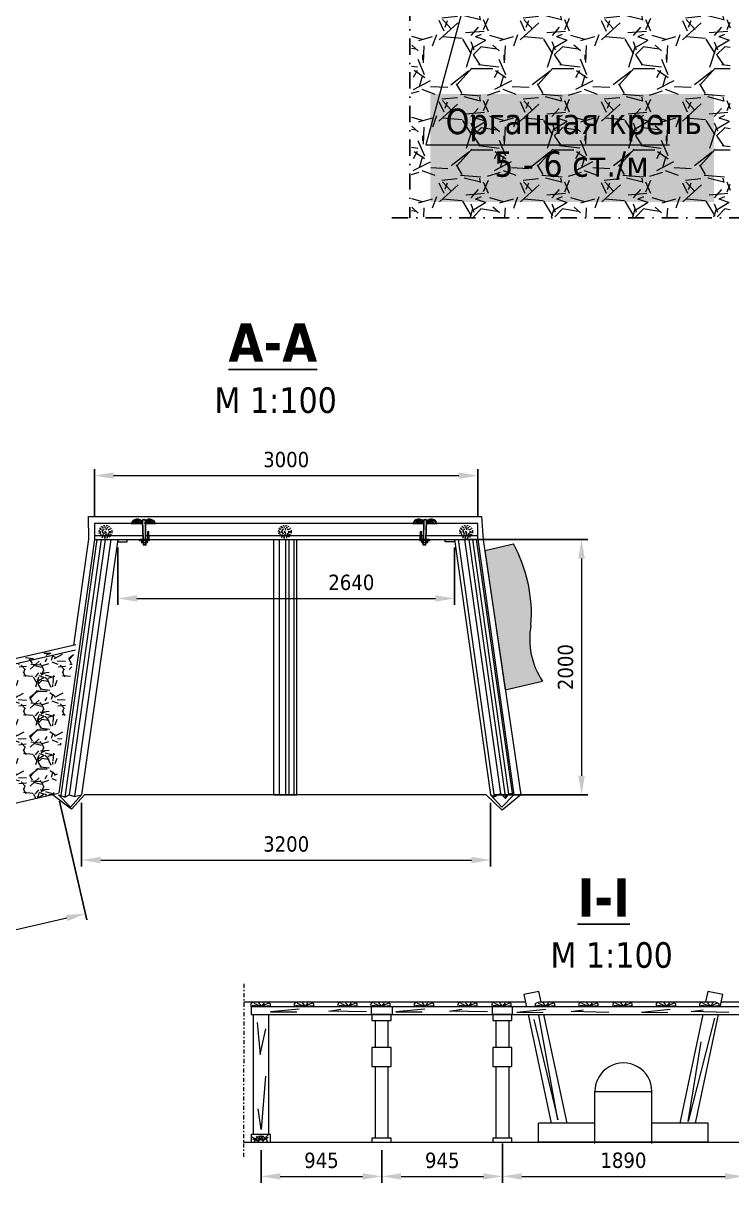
# Model space of a CAD drawing. Header units: millimetres. Extents: x 1757 to 4342, y -1901 to 53.
# Drawn here: x 3823.8 to 3879.2, y -531.7 to -440.9 of the extents above; entities that cross this region are included whole.
import ezdxf

# ---------------------------------------------------------------- set-up
doc = ezdxf.new("R2010")
doc.units = ezdxf.units.MM
doc.header["$LTSCALE"] = 0.1
for name, pattern in [('ACAD_ISO10W100', [18, 12, -3, 0, -3]), ('DASHDOT', [25.4, 12.7, -6.35, 0, -6.35]), ('штрихпунктирная2', [12.7, 6.35, -3.175, 0, -3.175])]:
    doc.linetypes.add(name, pattern=pattern)
doc.styles.add('стиль', font='TAHOMA.TTF')
doc.dimstyles.new('Копия DIN', dxfattribs={"dimtxt": 2, "dimasz": 2.5, "dimexe": 0.5, "dimexo": 0.625, "dimtad": 0, "dimdec": 0, "dimlfac": 100, "dimzin": 4, "dimdsep": 46, "dimtxsty": 'стиль', "dimcen": 2.5, "dimclre": 256, "dimclrt": 256, "dimadec": 0, "dimazin": 2, "dimtfac": 1, "dimtdec": 0, "dimtmove": 0, "dimatfit": 3, "dimfxl": 1.25, "dimtvp": 1, "dimtolj": 1, "dimtzin": 0, "dimlwd": 0, "dimarcsym": 0})

# ---------------------------------------------------------------- blocks, each defined once
blk = doc.blocks.new('*D386')
at = {"linetype": 'ByBlock', "lineweight": -2}
for p, q in [((3831.170748108139, -481.9565730229551), (3831.170748108139, -486.455975326895)), ((3857.530473392213, -481.9565730229551), (3857.530473392213, -486.455975326895))]:
    blk.add_line(p, q, dxfattribs=at)
at = {"color": 0, "linetype": 'ByBlock', "lineweight": 0}
blk.add_line((3832.670748108139, -485.955975326895), (3856.030473392213, -485.955975326895), dxfattribs=at)
at = {"color": 0, "lineweight": 0}
for points in [[(3832.670748108139, -485.705975326895), (3832.670748108139, -486.205975326895), (3831.170748108139, -485.955975326895)], [(3856.030473392213, -485.705975326895), (3856.030473392213, -486.205975326895), (3857.530473392213, -485.955975326895)]]:
    blk.add_solid(points, dxfattribs=at)
at = {"layer": 'Defpoints', "color": 0, "lineweight": 0}
for p in [(3831.170748108139, -481.3315730229551), (3857.530473392213, -481.3315730229551), (3857.530473392213, -485.955975326895)]:
    blk.add_point(p, dxfattribs=at)
at = {"lineweight": 0, "insert": (3849.449577326537, -484.7060089064786), "char_height": 1.2, "attachment_point": 5, "style": 'стиль'}
blk.add_mtext('\\A1;2640', dxfattribs=at)
blk = doc.blocks.new('*D387')
at = {"linetype": 'ByBlock', "lineweight": -2}
for p, q in [((3829.350610749672, -479.4765730229617), (3829.350610749672, -475.8407374557319)), ((3859.350610749672, -479.4765730229556), (3859.350610749672, -475.8407374557319))]:
    blk.add_line(p, q, dxfattribs=at)
at = {"color": 0, "linetype": 'ByBlock', "lineweight": 0}
blk.add_line((3830.850610749672, -476.3407374557319), (3857.850610749672, -476.3407374557319), dxfattribs=at)
at = {"color": 0, "lineweight": 0}
for points in [[(3830.850610749672, -476.0907374557319), (3830.850610749672, -476.5907374557319), (3829.350610749672, -476.3407374557319)], [(3857.850610749672, -476.0907374557319), (3857.850610749672, -476.5907374557319), (3859.350610749672, -476.3407374557319)]]:
    blk.add_solid(points, dxfattribs=at)
at = {"layer": 'Defpoints', "color": 0, "lineweight": 0}
for p in [(3859.350610749672, -476.3407374557319), (3829.350610749672, -480.1015730229617), (3859.350610749672, -480.1015730229556)]:
    blk.add_point(p, dxfattribs=at)
at = {"lineweight": 0, "insert": (3844.350610749672, -475.0907710353155), "char_height": 1.2, "attachment_point": 5, "style": 'стиль'}
blk.add_mtext('\\A1;3000', dxfattribs=at)
blk = doc.blocks.new('*D388')
at = {"linetype": 'ByBlock', "lineweight": -2}
for p, q in [((3828.350610749672, -501.9565730229551), (3828.350610749672, -506.9368665604379)), ((3860.350610749672, -501.9565730229551), (3860.350610749672, -506.9368665604379))]:
    blk.add_line(p, q, dxfattribs=at)
at = {"color": 0, "linetype": 'ByBlock', "lineweight": 0}
blk.add_line((3829.850610749672, -506.4368665604379), (3858.850610749672, -506.4368665604379), dxfattribs=at)
at = {"color": 0, "lineweight": 0}
for points in [[(3829.850610749672, -506.1868665604379), (3829.850610749672, -506.6868665604379), (3828.350610749672, -506.4368665604379)], [(3858.850610749672, -506.1868665604379), (3858.850610749672, -506.6868665604379), (3860.350610749672, -506.4368665604379)]]:
    blk.add_solid(points, dxfattribs=at)
at = {"layer": 'Defpoints', "color": 0, "lineweight": 0}
for p in [(3828.350610749672, -501.3315730229551), (3860.350610749672, -501.3315730229551), (3860.350610749672, -506.4368665604379)]:
    blk.add_point(p, dxfattribs=at)
at = {"lineweight": 0, "insert": (3844.350610749672, -505.1869001400215), "char_height": 1.2, "attachment_point": 5, "style": 'стиль'}
blk.add_mtext('\\A1;3200', dxfattribs=at)
blk = doc.blocks.new('*D389')
at = {"linetype": 'ByBlock', "lineweight": -2}
for p, q in [((3858.155473392097, -481.3315730221293), (3867.9628058772, -481.3315730221293)), ((3860.631431293297, -501.3326124431333), (3867.9628058772, -501.3326124431333))]:
    blk.add_line(p, q, dxfattribs=at)
at = {"color": 0, "linetype": 'ByBlock', "lineweight": 0}
blk.add_line((3867.4628058772, -482.8315730221293), (3867.4628058772, -499.8326124431333), dxfattribs=at)
at = {"color": 0, "lineweight": 0}
for points in [[(3867.2128058772, -482.8315730221293), (3867.7128058772, -482.8315730221293), (3867.4628058772, -481.3315730221293)], [(3867.2128058772, -499.8326124431333), (3867.7128058772, -499.8326124431333), (3867.4628058772, -501.3326124431333)]]:
    blk.add_solid(points, dxfattribs=at)
at = {"layer": 'Defpoints', "color": 0, "lineweight": 0}
for p in [(3857.530473392097, -481.3315730221293), (3860.006431293297, -501.3326124431333), (3867.4628058772, -501.3326124431333)]:
    blk.add_point(p, dxfattribs=at)
at = {"lineweight": 0, "insert": (3866.212839456783, -491.3320927326307), "char_height": 1.2, "attachment_point": 5, "rotation": 90, "style": 'стиль'}
blk.add_mtext('\\A1;2000', dxfattribs=at)
blk = doc.blocks.new('*D402')
at = {"linetype": 'ByBlock', "lineweight": -2}
for p, q in [((3826.607603982076, -501.8162463849882), (3828.756116674037, -511.1224772758131)), ((3752.128420852812, -519.0131220654713), (3754.276494867881, -528.3174528379169))]:
    blk.add_line(p, q, dxfattribs=at)
at = {"color": 0, "linetype": 'ByBlock', "lineweight": 0}
blk.add_line((3827.182086049687, -510.9727188249362), (3755.625574437887, -527.4928412240083), dxfattribs=at)
at = {"color": 0, "lineweight": 15}
for points in [[(3827.125848286102, -510.72912630874), (3827.238323813273, -511.2163113411327), (3828.643641146866, -510.6352922434204)], [(3755.569336674301, -527.2492487078121), (3755.681812201472, -527.7364337402048), (3754.164019340709, -527.8302678055242)]]:
    blk.add_solid(points, dxfattribs=at)
at = {"layer": 'Defpoints', "color": 0, "lineweight": 15}
for p in [(3826.467009573111, -501.2072650944973), (3751.987826443848, -518.4041407749804), (3754.164019340709, -527.8302678055242)]:
    blk.add_point(p, dxfattribs=at)
at = {"lineweight": 0, "insert": (3791.122830269926, -518.0156354170174), "char_height": 1.2, "attachment_point": 5, "rotation": 13.000000000000274, "style": 'стиль'}
blk.add_mtext('\\A1;15000', dxfattribs=at)
blk = doc.blocks.new('*D495')
at = {"linetype": 'ByBlock', "lineweight": -2}
for p, q in [((3842.387077086699, -529.1440072980331), (3842.387077086699, -531.7012028603967)), ((3851.837077086699, -529.1440072980331), (3851.837077086699, -531.7012028603967))]:
    blk.add_line(p, q, dxfattribs=at)
at = {"color": 0, "linetype": 'ByBlock', "lineweight": 0}
blk.add_line((3843.887077086699, -531.2012028603967), (3850.337077086699, -531.2012028603967), dxfattribs=at)
at = {"color": 0, "lineweight": 0}
for points in [[(3843.887077086699, -530.9512028603967), (3843.887077086699, -531.4512028603967), (3842.387077086699, -531.2012028603967)], [(3850.337077086699, -530.9512028603967), (3850.337077086699, -531.4512028603967), (3851.837077086699, -531.2012028603967)]]:
    blk.add_solid(points, dxfattribs=at)
at = {"layer": 'Defpoints', "color": 0, "lineweight": 0}
for p in [(3842.387077086699, -528.5190072980331), (3851.837077086699, -528.5190072980331), (3851.837077086699, -531.2012028603967)]:
    blk.add_point(p, dxfattribs=at)
at = {"lineweight": 15, "insert": (3847.112077086699, -529.9520423499871), "char_height": 1.2, "attachment_point": 5, "style": 'стиль'}
blk.add_mtext('\\A1;945', dxfattribs=at)
blk = doc.blocks.new('*D496')
at = {"linetype": 'ByBlock', "lineweight": -2}
for p, q in [((3851.837077086699, -529.1440072980331), (3851.837077086699, -531.7012028603967)), ((3861.287077086698, -529.1440072980331), (3861.287077086698, -531.7012028603967))]:
    blk.add_line(p, q, dxfattribs=at)
at = {"color": 0, "linetype": 'ByBlock', "lineweight": 0}
blk.add_line((3853.337077086699, -531.2012028603967), (3859.787077086698, -531.2012028603967), dxfattribs=at)
at = {"color": 0, "lineweight": 0}
for points in [[(3853.337077086699, -530.9512028603967), (3853.337077086699, -531.4512028603967), (3851.837077086699, -531.2012028603967)], [(3859.787077086698, -530.9512028603967), (3859.787077086698, -531.4512028603967), (3861.287077086698, -531.2012028603967)]]:
    blk.add_solid(points, dxfattribs=at)
at = {"layer": 'Defpoints', "color": 0, "lineweight": 0}
for p in [(3851.837077086699, -528.5190072980331), (3861.287077086698, -528.5190072980331), (3861.287077086698, -531.2012028603967)]:
    blk.add_point(p, dxfattribs=at)
at = {"lineweight": 15, "insert": (3856.562077086699, -529.9520423499871), "char_height": 1.2, "attachment_point": 5, "style": 'стиль'}
blk.add_mtext('\\A1;945', dxfattribs=at)
blk = doc.blocks.new('*D497')
at = {"linetype": 'ByBlock', "lineweight": -2}
for p, q in [((3861.287077086698, -528.6153376122165), (3861.287077086698, -531.7012028603967)), ((3880.187077086698, -528.6153376122165), (3880.187077086698, -531.7012028603967))]:
    blk.add_line(p, q, dxfattribs=at)
at = {"color": 0, "linetype": 'ByBlock', "lineweight": 0}
blk.add_line((3862.787077086698, -531.2012028603967), (3878.687077086698, -531.2012028603967), dxfattribs=at)
at = {"color": 0, "lineweight": 0}
for points in [[(3862.787077086698, -530.9512028603967), (3862.787077086698, -531.4512028603967), (3861.287077086698, -531.2012028603967)], [(3878.687077086698, -530.9512028603967), (3878.687077086698, -531.4512028603967), (3880.187077086698, -531.2012028603967)]]:
    blk.add_solid(points, dxfattribs=at)
at = {"layer": 'Defpoints', "color": 0, "lineweight": 0}
for p in [(3861.287077086698, -527.9903376122165), (3880.187077086698, -527.9903376122165), (3880.187077086698, -531.2012028603967)]:
    blk.add_point(p, dxfattribs=at)
at = {"lineweight": 15, "insert": (3870.737077086698, -529.94640097994), "char_height": 1.2, "attachment_point": 5, "style": 'стиль'}
blk.add_mtext('\\A1;1890', dxfattribs=at)
blk = doc.blocks.new('з0.15')
at = {"color": 7, "lineweight": 15}
for p, q in [((4545.833224864422, -854.2056352393918), (4545.833224864422, -853.9422891127128)), ((4546.205738460691, -853.8056352393916), (4546.933024712856, -853.8056352393917)), ((4547.333224864422, -854.2056352393918), (4547.333224864422, -853.9564830612675))]:
    blk.add_line(p, q, dxfattribs=at)
for points in [[(4547.192776613825, -853.9095593933998), (4546.616591762519, -854.1696319364855), (4545.910313462446, -854.0953254956039)], [(4546.031119454281, -853.9188529372605), (4546.625879219449, -854.1696319364855), (4547.294990428865, -854.1046085619637)], [(4546.858221009119, -853.8909827831794), (4546.644471396245, -854.1603383926249), (4546.412146869508, -853.8445464963788)]]:
    blk.add_lwpolyline(points, dxfattribs=at)
for centre, radius, start, end in [((4546.451025214368, -855.0503345431499), 1.268637831812503, 101.1481500704606, 119.1422316516238), ((4546.698315897434, -855.0346096756126), 1.25118599453535, 59.50616086388899, 79.18788167998872)]:
    blk.add_arc(centre, radius, start, end, dxfattribs=at)

msp = doc.modelspace()

# ---------------------------------------------------------------- hatches: boundary and pattern name
at = {"lineweight": 0}
h = msp.add_hatch(dxfattribs=at)
h.set_pattern_fill('GRAVEL', scale=0.25, style=0)
h.set_pattern_definition([(228.0128, (-413.9720601130904, 409.8691252923996), (-50.80004316474002, -57.15007022378144), [0.8543025, -84.57625]), (184.9697, (-414.5435601130904, 409.2341252923995), (76.20012326544781, 6.349955188468646), [1.4660125, -145.135]), (132.5104, (-416.0040601130904, 409.1071252923996), (63.49995379582924, -69.85006823115103), [1.033705, -102.33675]), (267.2737, (-418.4805601130904, 407.5196252923996), (6.349972427070432, 126.9999591334161), [1.3350125, -132.166]), (292.8337, (-418.5440601130904, 406.1861252923995), (-31.75009013875476, 76.20004332512778), [1.309085, -129.5995]), (357.2737, (-418.0360601130904, 404.9796252923996), (-126.9999591334161, 6.349972427070438), [1.3350125, -132.166]), (37.6942, (-416.7025601130904, 404.9161252923996), (-82.55005215309983, -63.49994339246223), [1.765485, -174.78275]), (72.2553, (-415.3055601130904, 405.9956252923996), (44.45008891366799, 139.700040515091), [1.6668, -165.01325]), (121.4296, (-414.7975601130904, 407.5831252923997), (-50.8000130881612, 82.54990289993172), [1.3395325, -132.61375]), (175.2364, (-415.4960601130904, 408.7261252923996), (69.84994513263614, -6.349940406802889), [1.529282499999999, -74.93474999999995]), (222.3974, (-417.0200601130904, 408.8531252923997), (-76.20000229309927, -69.84990912659242), [1.977695, -195.792]), (138.8141, (-412.1940601130904, 407.4561252923996), (-44.44997168556184, 38.09994139281001), [0.6750125, -66.8265]), (171.4692, (-412.7020601130904, 407.9006252923996), (82.5498739889785, -12.70003200011425), [1.284204999999999, -127.1364999999999]), (225, (-413.9720601130904, 408.0911252923996), (-1.332267629550188e-15, -6.349995671750493), [0.8980225000000001, -8.082225]), (203.1986, (-414.4165601130904, 408.8531252923997), (31.75010706397708, 12.70005568576566), [0.4836025, -47.87649999999999]), (291.8014, (-414.8610601130904, 408.6626252923996), (-6.350004454736273, 19.05001227182966), [0.6839149999999999, -33.512]), (30.9638, (-414.6070601130904, 408.0276252923996), (19.04997988702057, 12.70000989665138), [1.110799999999999, -35.91574999999997]), (161.5651, (-413.6545601130904, 408.5991252923995), (12.70000579545245, -6.349990556162692), [0.8032175, -19.27725]), (16.38950000000001, (-418.5440601130904, 408.6626252923996), (63.50003503492338, 19.04996037491951), [1.12522, -111.397]), (70.3462, (-417.4645601130904, 408.9801252923996), (-25.39992922169127, -69.8499012213625), [0.9439975, -93.45549999999999]), (293.1986, (-413.6545601130904, 409.8691252923996), (-12.70005568576566, 31.75010706397708), [0.9672, -47.393]), (343.6105, (-413.2735601130904, 408.9801252923996), (-63.50003503492337, 19.04996037491953), [1.125219999999999, -111.3969999999999]), (339.444, (-418.5440601130904, 404.7256252923996), (-31.75003941063978, 12.69998459012534), [1.0850875, -53.16925000000001]), (294.7751, (-417.5280601130904, 404.3446252923995), (-31.7499260090671, 69.84996756539168), [0.9091799999999994, -90.00899999999994]), (66.80140000000002, (-413.5910601130904, 403.5191252923996), (12.70005568576567, 31.75010706397708), [0.9672, -47.393]), (17.35400000000001, (-413.2100601130904, 404.4081252923996), (-82.5500044546499, -25.39996168901408), [1.0644575, -105.381]), (69.444, (-416.7025601130904, 403.5191252923996), (-12.69998459012536, -31.75003941063977), [0.5425449999999999, -53.712]), (101.3098999999999, (-413.9720601130904, 403.5191252923996), (-6.349968657218371, 25.39991865225655), [0.3237875, -32.05499999999999]), (165.9638, (-414.0355601130904, 403.8366252923996), (19.05001338674293, -6.349989010309104), [1.309085, -24.872625]), (186.0090000000001, (-415.3055601130904, 404.1541252923996), (63.49990636106987, 6.349985171369646), [1.2131675, -120.1035]), (303.6901, (-414.6070601130904, 407.4561252923996), (-6.350002178268082, 12.6999877480796), [0.91581, -21.97945]), (353.1572, (-414.0990601130904, 406.6941252923996), (107.9500446416086, -12.7000568791371), [1.5988925, -158.29]), (60.94540000000001, (-412.5115601130904, 406.5036252923996), (-25.39994091457272, -44.44989402708531), [0.65377, -64.7235]), (90, (-412.1940601130904, 407.0751252923997), (-6.35, 6.35), [0.381, -5.968999999999999]), (120.2564, (-415.4325601130904, 404.3446252923995), (25.39994616709028, -44.44997758119391), [0.8821674999999999, -87.33475]), (48.01279999999999, (-415.8770601130904, 405.1066252923996), (50.80004316474002, 57.15007022378145), [1.7086075, -83.72200000000001]), (0, (-414.7340601130904, 406.3766252923997), (6.35, 6.35), [1.651, -4.699]), (325.3048, (-413.0830601130904, 406.3766252923997), (-63.49988997738422, 44.45000422621191), [1.004025, -99.39825]), (254.0546, (-412.2575601130904, 405.8051252923997), (-6.350016199253686, -25.40006050800907), [0.9245725, -45.30425]), (207.646, (-412.5115601130904, 404.9161252923996), (-120.6499576225568, -63.50003993680848), [1.5053625, -149.03125]), (175.4261, (-413.8450601130904, 404.2176252923996), (-82.55001901186877, 6.349969278048655), [1.592572499999999, -157.6644999999999]), (175.4261, (-413.8450601130904, 404.2176252923996), (-82.55001901186877, 6.349969278048655), [1.592572499999999, -157.6644999999999])])
h.paths.add_polyline_path([(3854.170560121478, -432.7068439283121), (3854.170560121478, -456.0725472305912), (3879.098650457712, -456.0725472305912), (3879.098650457712, -432.7068439283121)])
at = {"linetype": 'ByBlock', "lineweight": 0, "true_color": 0xffffff}
msp.add_hatch(color=7, dxfattribs=at).paths.add_polyline_path([(3855.623135995251, -446.4547172075108), (3877.835529227326, -446.4547172075108), (3877.835529227326, -454.9085125862111), (3855.623135995251, -454.9085125862111)])
at = {"lineweight": 0}
h = msp.add_hatch(color=8, dxfattribs=at)
edge = h.paths.add_edge_path()
edge.add_arc((3852.124427609198, -487.1762923295743), 11.41509147265934, 355.5810316930542, 388.7909255857578)
edge.add_line((3862.128419358932, -481.6786144197246), (3859.890434726444, -482.1952938835936))
edge.add_line((3859.890434726444, -482.1952938835936), (3861.494312095596, -493.1143548023181))
edge.add_line((3861.494312095596, -493.114354802318), (3864.419175969461, -492.4390967704702))
edge.add_arc((3869.276477620115, -489.1398591118908), 5.8718266709114, 169.3611454146118, 214.1856254605623, ccw=False)
h = msp.add_hatch(dxfattribs=at)
h.set_pattern_fill('GRAVEL', scale=0.12, style=0)
h.set_pattern_definition([(228.0128, (-557.8057438767245, 419.8050721648772), (-24.38402071907521, -27.43203370741509), [0.4100652, -40.5966]), (184.9697, (-558.0800638767245, 419.5002721648772), (36.57605916741495, 3.04797849046495), [0.7036859999999999, -69.6648]), (132.5104, (-558.7811038767245, 419.4393121648772), (30.47997782199803, -33.52803275095249), [0.4961783999999999, -49.12164]), (267.2737, (-559.9698238767245, 418.6773121648772), (3.047986764993807, 60.95998038403971), [0.640806, -63.43968]), (292.8337, (-560.0003038767245, 418.0372321648772), (-15.24004326660229, 36.57602079606134), [0.6283608, -62.20776]), (357.2737, (-559.7564638767245, 417.4581121648772), (-60.95998038403971, 3.04798676499381), [0.640806, -63.43968]), (37.6942, (-559.1163838767245, 417.4276321648772), (-39.62402503348792, -30.47997282838187), [0.8474327999999999, -83.89572000000001]), (72.2553, (-558.4458238767245, 417.9457921648772), (21.33604267856063, 67.05601944724367), [0.800064, -79.20636]), (121.4296, (-558.2019838767245, 418.7077921648772), (-24.38400628231738, 39.62395339196723), [0.6429756, -63.6546]), (175.2364, (-558.5372638767245, 419.2564321648772), (33.52797366366534, -3.047971395265387), [0.7340555999999997, -35.96867999999998]), (222.3974, (-559.2687838767245, 419.3173921648772), (-36.57600110068765, -33.52795638076436), [0.9492936, -93.98016]), (138.8141, (-556.9523038767245, 418.6468321648772), (-21.33598640906968, 18.28797186854881), [0.324006, -32.07671999999999]), (171.4692, (-557.1961438767245, 418.8601921648772), (39.62393951470968, -6.096015360054838), [0.6164183999999996, -61.02551999999998]), (225, (-557.8057438767245, 418.9516321648772), (-6.394884621840901e-16, -3.047997922440237), [0.4310508, -3.879468]), (203.1986, (-558.0191038767246, 419.3173921648772), (15.240051390709, 6.096026729167518), [0.2321292, -22.98071999999999]), (291.8014, (-558.2324638767245, 419.2259521648772), (-3.048002138273411, 9.144005890478237), [0.3282791999999999, -16.08576]), (30.9638, (-558.1105438767245, 418.9211521648772), (9.143990345769872, 6.096004750392662), [0.5331839999999997, -17.23955999999999]), (161.5651, (-557.6533438767245, 419.1954721648772), (6.096002781817178, -3.047995466958092), [0.3855444, -9.253079999999999]), (16.38950000000001, (-560.0003038767245, 419.2259521648772), (30.48001681676322, 9.143980979961364), [0.5401056000000001, -53.47056]), (70.3462, (-559.4821438767245, 419.3783521648772), (-12.19196602641181, -33.527952586254), [0.4531188, -44.85863999999999]), (293.1986, (-557.6533438767245, 419.8050721648772), (-6.096026729167517, 15.240051390709), [0.4642559999999999, -22.74864]), (343.6105, (-557.4704638767245, 419.3783521648772), (-30.48001681676322, 9.143980979961373), [0.5401055999999997, -53.47055999999998]), (339.444, (-560.0003038767245, 417.3361921648772), (-15.24001891710709, 6.095992603260165), [0.520842, -25.52124]), (294.7751, (-559.5126238767245, 417.1533121648771), (-15.23996448435221, 33.52798443138801), [0.4364063999999998, -43.20431999999997]), (66.80140000000002, (-557.6228638767245, 416.7570721648772), (6.096026729167521, 15.240051390709), [0.4642559999999999, -22.74864]), (17.35400000000001, (-557.4399838767245, 417.1837921648772), (-39.62400213823195, -12.19198161072676), [0.5109395999999999, -50.58287999999999]), (69.444, (-559.1163838767245, 416.7570721648772), (-6.095992603260173, -15.24001891710709), [0.2604216, -25.78176]), (101.3099, (-557.8057438767245, 416.7570721648772), (-3.047984955464818, 12.19196095308314), [0.155418, -15.3864]), (165.9638, (-557.8362238767245, 416.9094721648772), (9.144006425636608, -3.04799472494837), [0.6283608, -11.93886]), (186.0090000000001, (-558.4458238767245, 417.0618721648772), (30.47995505331354, 3.04799288225743), [0.5823204, -57.64968]), (303.6901, (-558.1105438767245, 418.6468321648772), (-3.048001045568679, 6.095994119078207), [0.4395888, -10.550136]), (353.1572, (-557.8667038767245, 418.2810721648772), (51.8160214279721, -6.096027301985807), [0.7674683999999999, -75.97919999999999]), (60.94540000000001, (-557.1047038767246, 418.1896321648772), (-12.19197163899491, -21.33594913300095), [0.3138096, -31.06728]), (90, (-556.9523038767245, 418.4639521648772), (-3.048, 3.048), [0.18288, -2.86512]), (120.2564, (-558.5067838767245, 417.1533121648771), (12.19197416020333, -21.33598923897307), [0.4234403999999999, -41.92068]), (48.01279999999999, (-558.7201438767245, 417.5190721648772), (24.38402071907521, 27.43203370741509), [0.8201316, -40.18656]), (0, (-558.1715038767245, 418.1286721648772), (3.048, 3.048), [0.79248, -2.25552]), (325.3048, (-557.3790238767245, 418.1286721648772), (-30.47994718914443, 21.33600202858172), [0.481932, -47.71116]), (254.0546, (-556.9827838767245, 417.8543521648772), (-3.048007775641769, -12.19202904384435), [0.4437948, -21.74604]), (207.646, (-557.1047038767246, 417.4276321648772), (-57.91197965882726, -30.48001916966807), [0.7225739999999999, -71.535]), (175.4261, (-557.7447838767245, 417.0923521648772), (-39.62400912569701, 3.047985253463354), [0.7644347999999996, -75.67895999999996]), (175.4261, (-557.7447838767245, 417.0923521648772), (-39.62400912569701, 3.047985253463354), [0.7644347999999996, -75.67895999999996])])
h.paths.add_polyline_path([(3827.747455334893, -490.0488058088833), (3821.237559947744, -491.5693780689712), (3821.381225331317, -492.1606227520897), (3821.223697906234, -492.1936756915873), (3823.330453719846, -501.3053651870712), (3823.480647235074, -501.2729087885734), (3823.614603434033, -501.8571333664572), (3826.21333996904, -501.2467120398915)])

# ---------------------------------------------------------------- linework, layer by layer
at = {"color": 7, "linetype": 'DASHDOT'}
for p, q in [((3854.024539599227, -288.9982290404587), (3854.024539599226, -456.1618862793912)), ((3967.408723958681, -456.1618862793912), (3851.991391681349, -456.1618862793912))]:
    msp.add_line(p, q, dxfattribs=at)
at = {"color": 7, "lineweight": 15}
for p, q in [((3829.350610749672, -480.1015730229556), (3829.350610749672, -481.3315730229551)), ((3833.127906170917, -480.1015730229556), (3829.350610749672, -480.1015730229556)), ((3832.223959400471, -480.1015730229556), (3833.127906170917, -480.1015730229556)), ((3855.107793173316, -480.1015730229556), (3833.340205352502, -480.1015730229556)), ((3833.340205352502, -480.1015730229556), (3834.139525167669, -480.1015730229556)), ((3854.252965723248, -480.1015730229556), (3855.107793173316, -480.1015730229556)), ((3859.350610749672, -480.1015730229556), (3855.320092354901, -480.1015730229556)), ((3855.320092354901, -480.1015730229556), (3856.168531490446, -480.1015730229556)), ((3859.350610749672, -481.3315730229551), (3859.350610749672, -480.1015730229556)), ((3829.350610749672, -481.031573022954), (3833.15540483969, -481.031573022954)), ((3833.354259254487, -481.031573022954), (3833.524334155223, -481.031573022954)), ((3833.596545833389, -481.031573022954), (3854.85145269243, -481.031573022954)), ((3854.923664370595, -481.031573022954), (3855.093739271331, -481.031573022954)), ((3855.292593686128, -481.031573022954), (3859.350610749672, -481.031573022954)), ((3829.350610750687, -481.3315730161994), (3826.553429798539, -501.168769560509)), ((3829.548842908396, -481.3315730229551), (3826.721050482829, -501.3858616414363)), ((3829.874025087016, -481.3315730229551), (3827.028009696056, -501.5150962359403)), ((3830.19301095773, -481.3315730161994), (3827.372873599263, -501.3315730229551)), ((3830.626829496216, -481.3315730229551), (3827.789427264308, -501.4540129767811)), ((3831.170748108139, -481.3315730161994), (3828.350610749672, -501.3315730229551)), ((3829.350610749672, -481.3315730229551), (3833.518847331605, -481.3315730229551)), ((3831.170748108139, -481.3315730161994), (3831.170748108139, -481.5315730161983)), ((3831.170748108139, -481.5315730161983), (3831.920748108139, -481.5315730161983)), ((3831.920748108139, -481.5315730161983), (3831.920748108139, -481.3315730161994)), ((3833.611093023497, -481.3315730229551), (3859.350610749672, -481.3315730229551)), ((3856.780473392213, -481.531573022954), (3856.780473392213, -481.3315730229551)), ((3857.530473392213, -481.531573022954), (3856.780473392213, -481.531573022954)), ((3857.530473392213, -481.3315730229551), (3857.530473392213, -481.531573022954)), ((3857.530473392097, -481.3315730221293), (3860.350610749672, -501.3315730229551)), ((3857.79755786255, -481.3315730229551), (3860.637942535541, -501.4751640113627)), ((3858.310189698215, -481.3315730229551), (3861.116828845323, -501.2358456973489)), ((3858.639311280484, -481.3315730229551), (3861.499942844668, -501.6187519904233)), ((3858.925995271515, -481.3315730229551), (3861.7393835238, -501.283709360152)), ((3859.226830219257, -481.3315730229551), (3862.026720261187, -501.1879820345457)), ((3859.350610749549, -481.3315730221293), (3862.170748107128, -501.3315730229551)), ((3824.242018722045, -501.3315730229551), (3824.242018722045, -501.3315730229551)), ((3843.390822508461, -501.3326124431333), (3844.290822508461, -501.3326124431333)), ((3844.290822508461, -501.3326124431333), (3845.190822508461, -501.3326124431333)), ((3841.037970099046, -517.5278782732792), (3863.03248057813, -517.5278782732793)), ((3864.259289291968, -517.5278782732793), (3877.214864881428, -517.5278782732793)), ((3878.441673595266, -517.5278782732794), (3892.065650453969, -517.5278782732794)), ((3841.765650453969, -518.5278782732796), (3841.765650453969, -527.9278782732799)), ((3842.96565045397, -518.5278782732796), (3842.96565045397, -527.9278782732797)), ((3851.315650453969, -518.9881552787222), (3851.315650453969, -521.1093828076678)), ((3852.315650453968, -518.9881552787222), (3852.315650453969, -521.109382807668)), ((3860.765650453969, -518.9881552787222), (3860.765650453969, -521.1093828076678)), ((3861.765650453968, -518.9881552787222), (3861.765650453969, -521.109382807668)), ((3851.315650453968, -522.6042615742531), (3851.315650453967, -528.1954501112755)), ((3852.315650453968, -522.6042615742531), (3852.315650453968, -528.1954501112752)), ((3860.765650453968, -522.6042615742531), (3860.765650453967, -528.1954501112755)), ((3861.765650453968, -522.6042615742531), (3861.765650453969, -528.1954501112752)), ((3868.507077086699, -528.6153376122165), (3868.507077086698, -524.5429894677945)), ((3868.507077086699, -524.5429894677948), (3872.967077086698, -524.5429894677945)), ((3872.967077086698, -528.6153376122165), (3872.967077086698, -524.5429894677945)), ((3864.097077086698, -528.5278782732796), (3864.097077086698, -527.0278782732796)), ((3868.507077086698, -527.0278782732796), (3864.097077086698, -527.0278782732796)), ((3877.377077086699, -527.0278782732796), (3872.967077086698, -527.0278782732796)), ((3877.377077086699, -528.5278782732796), (3877.377077086699, -527.0278782732796)), ((3841.01326133007, -528.5278782732796), (3892.065650453968, -528.5278782732796)), ((3870.737077086698, -528.5278782732796), (3864.097077086698, -528.5278782732796)), ((3877.377077086699, -528.5278782732796), (3870.737077086698, -528.5278782732796))]:
    msp.add_line(p, q, dxfattribs=at)
at = {"color": 7, "lineweight": 0}
for p, q in [((3843.390822508461, -501.3326124431333), (3843.390822508461, -481.3315730229551)), ((3843.825367951737, -501.3326124431333), (3843.825367951737, -481.3315730229551)), ((3844.314236526941, -501.3326124431333), (3844.314236526941, -481.3315730229551)), ((3844.585827428989, -501.3326124431333), (3844.585827428989, -481.3858646507833)), ((3844.966059643375, -501.3326124431333), (3844.966059643375, -481.3315730229551)), ((3845.190822508461, -501.3326124431333), (3845.190822508461, -481.3315730229551)), ((3859.890434726444, -482.1952938835936), (3862.128419358932, -481.6786144197246)), ((3827.890093759377, -489.5913764317876), (3819.66738567658, -491.4897381730165)), ((3827.871687859668, -490.006147411677), (3819.757989932338, -491.8793421754987)), ((3861.494312095596, -493.114354802318), (3864.419175969461, -492.4390967704702)), ((3784.302532056216, -510.9437031434974), (3826.55144928449, -501.1897720459925)), ((3864.132333081458, -516.7174333645952), (3862.958555960577, -516.9669273935767)), ((3862.958555960577, -516.9669273935767), (3863.162812375501, -517.9278782732797)), ((3864.304598464671, -517.5278782732796), (3864.132333081458, -516.7174333645953)), ((3877.34182109194, -516.7174333645954), (3877.169555708726, -517.5278782732796)), ((3878.51559821282, -516.9669273935766), (3877.341821091939, -516.7174333645952)), ((3878.311341797897, -517.9278782732797), (3878.51559821282, -516.9669273935765)), ((3863.290346312503, -518.5278782732797), (3865.097077086698, -527.0278782732796)), ((3866.323885800536, -527.0278782732797), (3864.517155026341, -518.5278782732797)), ((3876.956999147056, -518.5278782732796), (3875.150268372861, -527.0278782732796)), ((3876.377077086699, -527.0278782732796), (3878.183807860894, -518.5278782732796))]:
    msp.add_line(p, q, dxfattribs=at)
at = {"color": 7, "linetype": 'штрихпунктирная2', "lineweight": 15, "ltscale": 0.5}
msp.add_line((3841.04058977719, -516.1258711317532), (3841.010386629972, -529.832454819003), dxfattribs=at)
at = {"color": 7, "lineweight": 15}
for points in [[(3827.735315514538, -489.6188880914737), (3828.917314278275, -481.3051588978997), (3828.886500965906, -479.5495059032946), (3859.626912097869, -479.5495059032946), (3859.767535281428, -481.3586048992438), (3862.701321603057, -501.3315730229551), (3861.244563957796, -502.5320117338852), (3860.006431293297, -501.3326124431333), (3828.575213723627, -501.3326124431333), (3827.545213273834, -502.4570519113913), (3826.070072542738, -501.3315730229551)], [(3832.293012814011, -480.0302343171134), (3832.416409182559, -480.1015730229556)], [(3832.637387275101, -480.1015730229556), (3832.530612348688, -479.8204661824639)], [(3832.739729344754, -480.1015730229556), (3832.827615524859, -479.796717065341)], [(3833.250795697608, -480.0302343171134), (3833.282642941744, -480.0486460516568)], [(3833.339905811092, -480.0817512316571), (3833.374192066156, -480.1015730229556)], [(3833.5951701587, -480.1015730229556), (3833.488395232289, -479.8204661824639)], [(3833.697512228351, -480.1015730229556), (3833.785398408458, -479.796717065341)], [(3854.322019136787, -480.0302343171134), (3854.445415505335, -480.1015730229556)], [(3854.66639359788, -480.1015730229556), (3854.559618671468, -479.8204661824639)], [(3854.768735667531, -480.1015730229556), (3854.856621847637, -479.796717065341)], [(3855.32148911848, -480.0543347316016), (3855.403198388936, -480.1015730229556)], [(3855.624176481479, -480.1015730229556), (3855.517401555066, -479.8204661824639)], [(3855.726518551131, -480.1015730229556), (3855.814404731236, -479.796717065341)], [(3823.953283046129, -490.5912933715193), (3824.558790055456, -490.6547969178504), (3824.215710015512, -490.7630538758677)], [(3825.39490507834, -490.2487969322336), (3825.93746703817, -490.2493875718723), (3825.542740049435, -490.427645957422)], [(3826.53047339222, -501.3315730229551), (3827.470221947933, -502.2837630460926), (3828.350610749672, -501.3315730229551)], [(3826.53047339222, -501.3315730229551), (3826.721050482829, -501.3858616414363), (3827.028009696056, -501.5150962359403), (3827.372873599263, -501.3315730229551), (3827.789427264308, -501.4540129767811), (3828.350610749672, -501.3315730229551)], [(3862.170748107128, -501.3315730229551), (3861.230999551412, -502.2837630460926), (3860.350610749672, -501.3315730229551)], [(3860.351571790919, -501.3326124431333), (3860.637942535541, -501.4751640113627), (3861.116828845323, -501.2358456973489), (3861.499942844668, -501.6187519904233), (3861.7393835238, -501.283709360152), (3862.026720261187, -501.1879820345457), (3862.169722268178, -501.3326124431333)], [(3841.615650453969, -517.9278782732797), (3841.615650453969, -518.5278782732796), (3852.675214842922, -518.5278782732796), (3852.675497278578, -517.9278782732797), (3841.615650453969, -517.9278782732797)], [(3845.37843560972, -518.1050403546051), (3843.124628026566, -518.3202635085709), (3845.177462033022, -518.305915298306)], [(3850.646877151517, -518.3202635085709), (3847.689677204009, -518.2628706675114), (3848.637111076361, -518.11938856487)], [(3851.001013036878, -517.9278782732797), (3851.001013036878, -518.5278782732796), (3862.060577425831, -518.5278782732796), (3862.060859861487, -517.9278782732797), (3851.001013036878, -517.9278782732797)], [(3855.190744096424, -518.1050403546051), (3852.93693651327, -518.3202635085709), (3854.989770519725, -518.305915298306)], [(3860.098666585141, -518.3202635085709), (3857.141466637633, -518.2628706675114), (3858.088900509985, -518.11938856487)], [(3860.46372264136, -517.9278782732797), (3860.46372264136, -518.5278782732796), (3880.971999310423, -518.5278782732796), (3880.973290444846, -517.9278782732797), (3860.46372264136, -517.9278782732797)], [(3864.663691954349, -518.1415544474512), (3862.409884371194, -518.356777601417), (3864.46271837765, -518.3424293911521)], [(3869.59664569316, -518.356777601417), (3866.639445745652, -518.2993847603575), (3867.586879618004, -518.1559026577161)], [(3874.403826962935, -518.1415544474512), (3872.15001937978, -518.356777601417), (3874.202853386236, -518.3424293911521)], [(3878.983978178861, -518.356777601417), (3876.026778231353, -518.2993847603575), (3876.974212103705, -518.1559026577161)], [(3842.080452244719, -519.1496823305604), (3842.310014765671, -521.644953796432), (3842.769158717177, -519.6372647717374)], [(3851.065650453969, -518.532208946617), (3851.065650453968, -518.9881552787219), (3852.565650453969, -518.9881552787224), (3852.56565045397, -518.5322089466174), (3851.065650453969, -518.532208946617)], [(3860.515650453969, -518.532208946617), (3860.515650453968, -518.9881552787219), (3862.015650453969, -518.9881552787224), (3862.01565045397, -518.5322089466174), (3860.515650453969, -518.532208946617)], [(3863.734842688347, -518.9183348406932), (3865.612048341965, -526.7781269142142), (3864.115352215642, -518.5887335974239)], [(3877.864638107931, -518.8169231033407), (3875.809865945019, -526.9048942052777), (3876.824563772116, -520.6677737493883)], [(3851.065650453969, -521.1093828076682), (3851.064634584511, -522.6042615742529), (3852.565650453968, -522.6042615742531), (3852.565650453968, -521.1093828076678), (3851.065650453969, -521.1093828076682)], [(3860.515650453969, -521.1093828076682), (3860.514634584511, -522.6042615742529), (3862.015650453968, -522.6042615742531), (3862.015650453968, -521.1093828076678), (3860.515650453969, -521.1093828076682)], [(3842.740472856855, -523.3658235361465), (3842.396110165829, -527.5246054817537), (3842.166528735278, -525.9184542619994)], [(3841.615650453969, -527.9278782732797), (3841.615650453969, -528.5278782732796), (3843.115650453969, -528.5278782732796), (3843.115650453969, -527.9278782732797), (3841.615650453969, -527.9278782732797)], [(3841.665424385582, -528.0912106181088), (3842.214342215589, -528.4066602710589)], [(3841.724989619602, -528.2671154133925), (3842.195409207118, -528.4326698157422)], [(3842.264417900482, -528.3647130878369), (3842.034740140384, -528.0531468593276)], [(3842.32539902581, -528.3411021643885), (3842.228130132296, -528.0230352826463)], [(3842.376500638919, -528.3371575730055), (3842.417175458112, -528.0058210565687)], [(3842.428212610679, -528.3467284405849), (3842.577547759612, -527.9860194126188)], [(3842.94540929628, -527.9360318403781), (3842.485882124937, -528.3765753907489)], [(3842.955187022919, -528.1600909419294), (3842.517917725768, -528.4064207452127)]]:
    msp.add_lwpolyline(points, dxfattribs=at)
at = {"color": 7}
for points in [[(3833.121577900045, -479.8875520476358), (3833.164039071777, -481.3235811890554)], [(3833.336695608501, -479.8693199500412), (3833.358744091021, -481.3283516671436)], [(3855.111302917318, -479.8693199500412), (3855.089254434797, -481.3283516671436)], [(3855.326420625774, -479.8875520476358), (3855.283959454042, -481.3235811890554)], [(3832.920661173594, -481.3292067591028), (3833.518786114535, -481.3349201545861), (3833.529744247913, -480.7357683971841), (3833.581791546058, -480.7273021523106), (3833.615825960685, -481.4291782062028), (3832.909532100668, -481.4340241207028), (3832.920661173594, -481.3292067591028)], [(3855.527337352225, -481.3292067591028), (3854.929212411284, -481.3349201545861), (3854.918254277905, -480.7357683971841), (3854.866206979761, -480.7273021523106), (3854.832172565133, -481.4291782062028), (3855.538466425151, -481.4340241207028), (3855.527337352225, -481.3292067591028)], [(3833.480942211339, -481.4301036497818), (3833.480923678317, -481.5868508991443), (3833.048499373943, -481.6020390292797), (3833.047340128796, -481.4330786135142)], [(3833.158799434859, -481.5981649369533), (3833.157661576774, -481.4323216930097)], [(3833.374058861133, -481.5906043346804), (3833.374668286535, -481.7695957768883), (3833.184634844569, -481.770242797802), (3833.178566532051, -481.5974706530251)], [(3833.374058861133, -481.5906043346804), (3833.368464470415, -481.4308753647092)], [(3854.967056314479, -481.4301036497818), (3854.967074847502, -481.5868508991443), (3855.399499151876, -481.6020390292797), (3855.400658397022, -481.4330786135142)], [(3855.073939664686, -481.5906043346804), (3855.073330239284, -481.7695957768883), (3855.26336368125, -481.770242797802), (3855.269431993767, -481.5974706530251)], [(3855.073939664686, -481.5906043346804), (3855.079534055403, -481.4308753647092)], [(3855.289199090959, -481.5981649369533), (3855.290336949045, -481.4323216930097)]]:
    msp.add_lwpolyline(points, dxfattribs=at)
at = {"color": 7, "linetype": 'ACAD_ISO10W100', "lineweight": 0, "ltscale": 0.05}
for points in [[(3829.762078344374, -480.7793146446966), (3830.20304095828, -480.7616858904257), (3830.338271935962, -480.4091017769424)], [(3830.391188836054, -481.1554017576473), (3830.21480081958, -480.7851918992383), (3829.814995244469, -480.5148773119217)], [(3829.909069183355, -481.043751977475), (3830.21480081958, -480.7675631449656), (3830.602846533391, -480.9614824513064)], [(3843.795999729798, -480.7793146446966), (3844.236962343704, -480.7616858904257), (3844.372193321386, -480.4091017769424)], [(3844.425110221478, -481.1554017576473), (3844.248722205004, -480.7851918992383), (3843.848916629893, -480.5148773119217)], [(3843.942990568779, -481.043751977475), (3844.248722205004, -480.7675631449656), (3844.636767918815, -480.9614824513064)], [(3857.979011398917, -480.7793146446966), (3858.419974012822, -480.7616858904257), (3858.555204990504, -480.4091017769424)], [(3858.608121890597, -481.1554017576473), (3858.431733874124, -480.7851918992383), (3858.031928299011, -480.5148773119217)], [(3858.126002237899, -481.043751977475), (3858.431733874124, -480.7675631449656), (3858.819779587935, -480.9614824513064)]]:
    msp.add_lwpolyline(points, dxfattribs=at)
at = {"color": 7, "lineweight": 0}
msp.add_lwpolyline([(3859.890434726444, -482.1952938835936), (3861.494312095596, -493.1143548023181)], dxfattribs=at)
at = {"color": 7, "lineweight": 15, "ltscale": 0.4}
for points in [[(3851.065650453969, -528.1954501112755), (3851.065650453969, -528.5278782732794), (3852.565650453969, -528.5278782732798), (3852.565650453968, -528.1954501112752), (3851.065650453969, -528.1954501112755)], [(3860.515650453969, -528.1954501112755), (3860.515650453969, -528.5278782732794), (3862.015650453969, -528.5278782732798), (3862.015650453968, -528.1954501112752), (3860.515650453969, -528.1954501112755)]]:
    msp.add_lwpolyline(points, dxfattribs=at)
at = {"color": 7, "linetype": 'ACAD_ISO10W100', "lineweight": 0, "ltscale": 0.05}
for centre, radius in [((3830.22139624495, -480.7432054909732), 0.5), ((3830.20304095828, -480.7558086358877), 0.3937188765685278), ((3830.250080403483, -480.7440571361549), 0.2644373327766516), ((3844.255317630374, -480.7432054909732), 0.5), ((3844.236962343704, -480.7558086358877), 0.3937188765685278), ((3844.284001788907, -480.7440571361549), 0.2644373327766516), ((3858.438329299493, -480.7432054909732), 0.5), ((3858.419974012822, -480.7558086358877), 0.3937188765685278), ((3858.467013458026, -480.7440571361549), 0.2644373327766516)]:
    msp.add_circle(centre, radius, dxfattribs=at)
at = {"color": 7, "lineweight": 15}
for centre, radius, start, end in [((3832.70285084227, -480.2453192819357), 0.5, 32.57452953417797, 163.2921038697957), ((3832.70285084227, -480.2453192819357), 0.4260955202662444, 19.71592301897718, 160.2840769810228), ((3832.692975287497, -480.2479198391884), 0.3205902425452223, 27.16096028538518, 152.8390397146148), ((3832.716734739923, -480.2479198391884), 0.2414315940495726, 37.31255219431392, 142.6874478056861), ((3832.712776501328, -480.2439611454774), 0.1543586032785242, 67.28695266422172, 112.7130473357783), ((3833.660633725869, -480.2453192819357), 0.4260955202662444, 152.511488123881, 160.2840769810228), ((3833.660633725869, -480.2453192819357), 0.5, 16.70789613020434, 130.4897589813483), ((3833.660633725869, -480.2453192819357), 0.4260955202662444, 19.71592301897718, 139.1820672143324), ((3833.650758171098, -480.2479198391884), 0.3205902425452223, 27.16096028538518, 152.8390397146148), ((3833.674517623522, -480.2479198391884), 0.2414315940495726, 37.31255219431392, 142.6874478056861), ((3833.670559384927, -480.2439611454774), 0.1543586032785242, 67.28695266422172, 112.7130473357783), ((3854.731857165048, -480.2453192819357), 0.5, 40.76493410741081, 163.2921038697957), ((3854.731857165048, -480.2453192819357), 0.4260955202662444, 27.84177782447222, 160.2840769810228), ((3854.721981610277, -480.2479198391884), 0.3205902425452223, 27.16096028538518, 152.8390397146148), ((3854.745741062701, -480.2479198391884), 0.2414315940495726, 37.31255219431392, 142.6874478056861), ((3854.741782824107, -480.2439611454774), 0.1543586032785242, 67.28695266422172, 112.7130473357783), ((3855.689640048648, -480.2453192819357), 0.4260955202662444, 19.71592301897718, 149.5746366609344), ((3855.689640048648, -480.2453192819357), 0.5, 16.70789613020434, 136.6607496623072), ((3855.679764493874, -480.2479198391884), 0.3205902425452223, 27.16096028538518, 152.8390397146148), ((3855.7035239463, -480.2479198391884), 0.2414315940495726, 37.31255219431392, 142.6874478056861), ((3855.699565707706, -480.2439611454774), 0.1543586032785242, 67.28695266422172, 112.7130473357783), ((3870.737077086698, -524.5429894677945), 2.229999999999563, 0, 180.0000000000114), ((3842.371452049902, -528.5943654490432), 0.5367129526174379, 8.91252386999425, 171.0874761299993), ((3842.366233000827, -528.5371211144495), 0.2002269769505321, 7.434132596885446, 172.5658674031145)]:
    msp.add_arc(centre, radius, start, end, dxfattribs=at)
at = {"color": 7}
for centre, start, end in [((3833.229706015147, -479.8851526201288), 8.417724971698823, 181.2712189646843), ((3855.218292510672, -479.8851526201288), 358.7287810353157, 171.5822750283012)]:
    msp.add_arc(centre, 0.1081547341924243, start, end, dxfattribs=at)
at = {"color": 7, "lineweight": 0}
for centre, radius, start, end in [((3852.124427609198, -487.1762923295743), 11.41509147265934, 355.5810316930542, 28.79092558575781), ((3869.276477620115, -489.1398591118908), 5.8718266709114, 169.3611454146118, 214.1856254605623)]:
    msp.add_arc(centre, radius, start, end, dxfattribs=at)

# ---------------------------------------------------------------- block references
at = {"color": 7, "lineweight": 15}
for p in [(-704.2175744104525, 336.2777569661121), (-700.8175744104528, 336.2777569661121), (-697.4175744104532, 336.2777569661121), (-694.8322118275437, 336.2777569661121), (-691.432211827544, 336.2777569661121), (-688.0322118275444, 336.2777569661121), (-685.3695022230622, 336.2777569661121), (-681.9695022230626, 336.2777569661121), (-678.569502223063, 336.2777569661121), (-675.9067926185808, 336.2777569661121), (-672.5067926185811, 336.2777569661121), (-669.1067926185815, 336.2777569661121)]:
    msp.add_blockref('з0.15', p, dxfattribs=at)

# ---------------------------------------------------------------- texts
at = {"color": 7, "attachment_point": 1, "style": 'стиль'}
for s, insert, char_height, width in [('\\pi29.652;Органная крепь\\P\\pi33.45;5 - 6 ст./м', (3827.178328697772, -447.6091189233252), 2, 79.32810017535485), ('\\A1;\\pi59.228;{\\fTahoma|b1|i0|c204|p34;\\LА-А\\P\\pi58.126;\\fTahoma|b0|i0|c204|p34;\\H0.66667x;\\lМ 1:100}', (3780.608090486719, -464.429846214904), 3, 125.8964289632522), ('\\A1;\\pi60.253;{\\fTahoma|b1|i0|c204|p34;\\LI-I\\P\\pi58.126;\\fTahoma|b0|i0|c204|p34;\\H0.66667x;\\lМ 1:100}', (3806.894792272279, -507.8641433842754), 3, 125.8964289632522)]:
    msp.add_mtext(s, dxfattribs=dict(at, insert=insert, char_height=char_height, width=width))

# ---------------------------------------------------------------- dimensions: what is measured, and where the dimension line sits
at = {"color": 7, "lineweight": 0}
for base, p1, p2, picture, middle in [((3859.350610749672, -476.3407374557319), (3829.350610749672, -480.1015730229617), (3859.350610749672, -480.1015730229556), '*D387', (3844.350610749672, -475.0907710353155)), ((3860.350610749672, -506.4368665604379), (3828.350610749672, -501.3315730229551), (3860.350610749672, -501.3315730229551), '*D388', (3844.350610749672, -505.1869001400215))]:
    dim = msp.add_linear_dim(base=base, p1=p1, p2=p2, dimstyle='Копия DIN', override={"dimtxt": 1.2, "dimasz": 1.5, "dimtix": 1}, dxfattribs=at)
    dim.commit()
    dim.dimension.update_dxf_attribs({"geometry": picture, "text_midpoint": middle})
dim = msp.add_linear_dim(base=(3857.530473392213, -485.955975326895), p1=(3831.170748108139, -481.3315730229551), p2=(3857.530473392213, -481.3315730229551), text='2640', dimstyle='Копия DIN', override={"dimtxt": 1.2, "dimasz": 1.5, "dimtix": 1}, dxfattribs=at)
dim.commit()
dim.dimension.update_dxf_attribs({"geometry": '*D386', "text_midpoint": (3849.449577326537, -485.955975326895), "dimtype": 160})
dim = msp.add_linear_dim(base=(3867.4628058772, -501.3326124431333), p1=(3857.530473392097, -481.3315730221293), p2=(3860.006431293297, -501.3326124431333), angle=90, dimstyle='Копия DIN', override={"dimtxt": 1.2, "dimasz": 1.5, "dimtix": 1}, dxfattribs=at)
dim.commit()
dim.dimension.update_dxf_attribs({"geometry": '*D389', "text_midpoint": (3866.212839456783, -491.3320927326307)})
dim = msp.add_linear_dim(base=(3754.164019340709, -527.8302678055242), p1=(3826.467009573111, -501.2072650944972), p2=(3751.987826443848, -518.4041407749804), angle=13.00000000000027, text='15000', dimstyle='Копия DIN', override={"dimtxt": 1.2, "dimasz": 1.5, "dimtix": 1}, dxfattribs=at)
dim.commit()
dim.dimension.update_dxf_attribs({"geometry": '*D402', "text_midpoint": (3791.122830269926, -518.0156354170174)})
at = {"color": 7, "lineweight": 15}
for base, p1, p2, picture, middle in [((3880.187077086698, -531.2012028603967), (3861.287077086698, -527.9903376122165), (3880.187077086698, -527.9903376122165), '*D497', (3870.737077086698, -529.94640097994)), ((3851.837077086699, -531.2012028603967), (3842.387077086699, -528.5190072980331), (3851.837077086699, -528.5190072980331), '*D495', (3847.112077086699, -529.9520423499871)), ((3861.287077086698, -531.2012028603967), (3851.837077086699, -528.5190072980331), (3861.287077086698, -528.5190072980331), '*D496', (3856.562077086699, -529.9520423499871))]:
    dim = msp.add_linear_dim(base=base, p1=p1, p2=p2, dimstyle='Копия DIN', override={"dimtxt": 1.2, "dimasz": 1.5}, dxfattribs=at)
    dim.commit()
    dim.dimension.update_dxf_attribs({"geometry": picture, "text_midpoint": middle})

# ---------------------------------------------------------------- leaders
at = {"color": 7, "lineweight": 0}
msp.add_leader([(3860.266114400911, -432.0016689956574), (3855.275199370858, -450.4551443810701), (3874.351462486174, -450.4551443810701)], dimstyle='Копия DIN', override={"dimtxt": 1.2, "dimasz": 1.5, "dimgap": 0.625, "dimtad": 0}, dxfattribs=at)

doc.saveas('drawing.dxf')
